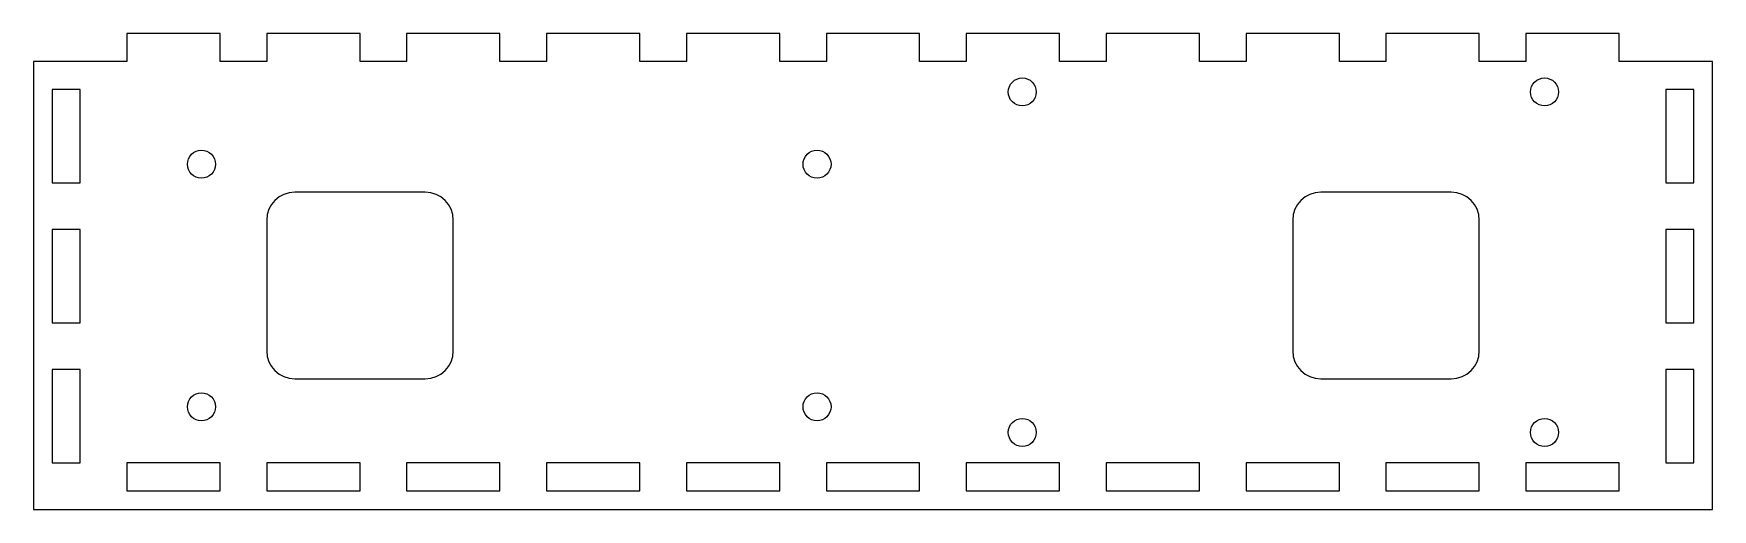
# Model space of a CAD drawing. Header units: millimetres. Extents: x -90 to 90, y -24 to 27.
import ezdxf

# ---------------------------------------------------------------- set-up
doc = ezdxf.new("R2010")
doc.units = ezdxf.units.MM

msp = doc.modelspace()

# ---------------------------------------------------------------- linework, layer by layer
at = {"color": 7, "linetype": 'Continuous', "lineweight": 25}
for p, q in [((-70, 27), (-80, 27)), ((-80, 27), (-80, 24)), ((-70, 24), (-70, 27)), ((-55, 27), (-65, 27)), ((-65, 27), (-65, 24)), ((-55, 24), (-55, 27)), ((-40, 27), (-50, 27)), ((-50, 27), (-50, 24)), ((-40, 24), (-40, 27)), ((-25, 27), (-35, 27)), ((-35, 27), (-35, 24)), ((-25, 24), (-25, 27)), ((-10, 27), (-20, 27)), ((-20, 27), (-20, 24)), ((-10, 24), (-10, 27)), ((5, 27), (-5, 27)), ((-5, 27), (-5, 24)), ((5, 24), (5, 27)), ((20, 27), (10, 27)), ((10, 27), (10, 24)), ((20, 24), (20, 27)), ((35, 27), (25, 27)), ((25, 27), (25, 24)), ((35, 24), (35, 27)), ((50, 27), (40, 27)), ((40, 27), (40, 24)), ((50, 24), (50, 27)), ((65, 27), (55, 27)), ((55, 27), (55, 24)), ((65, 24), (65, 27)), ((80, 27), (70, 27)), ((70, 27), (70, 24)), ((80, 24), (80, 27)), ((-80, 24), (-90, 24)), ((-90, 24), (-90, -24)), ((-65, 24), (-70, 24)), ((-50, 24), (-55, 24)), ((-35, 24), (-40, 24)), ((-20, 24), (-25, 24)), ((-5, 24), (-10, 24)), ((10, 24), (5, 24)), ((25, 24), (20, 24)), ((40, 24), (35, 24)), ((55, 24), (50, 24)), ((70, 24), (65, 24)), ((90, 24), (80, 24)), ((90, -24), (90, 24)), ((-85, 21), (-88, 21)), ((-88, 21), (-88, 11)), ((-85, 11), (-85, 21)), ((85, 21), (85, 11)), ((88, 21), (85, 21)), ((88, 11), (88, 21)), ((-88, 11), (-85, 11)), ((85, 11), (88, 11)), ((-48, 10), (-62, 10)), ((62, 10), (48, 10)), ((-88, 6), (-88, -4)), ((-85, 6), (-88, 6)), ((-85, -4), (-85, 6)), ((-65, 7), (-65, -7)), ((-45, -7), (-45, 7)), ((45, 7), (45, -7)), ((65, -7), (65, 7)), ((85, 6), (85, -4)), ((88, 6), (85, 6)), ((88, -4), (88, 6)), ((-88, -4), (-85, -4)), ((85, -4), (88, -4)), ((-88, -9), (-88, -19)), ((-85, -9), (-88, -9)), ((-85, -19), (-85, -9)), ((85, -9), (85, -19)), ((88, -9), (85, -9)), ((88, -19), (88, -9)), ((-62, -10), (-48, -10)), ((48, -10), (62, -10)), ((-88, -19), (-85, -19)), ((-70, -19), (-80, -19)), ((-80, -19), (-80, -22)), ((-70, -22), (-70, -19)), ((-65, -19), (-65, -22)), ((-55, -19), (-65, -19)), ((-55, -22), (-55, -19)), ((-50, -19), (-50, -22)), ((-40, -19), (-50, -19)), ((-40, -22), (-40, -19)), ((-35, -19), (-35, -22)), ((-25, -19), (-35, -19)), ((-25, -22), (-25, -19)), ((-20, -19), (-20, -22)), ((-10, -19), (-20, -19)), ((-10, -22), (-10, -19)), ((-5, -19), (-5, -22)), ((5, -19), (-5, -19)), ((5, -22), (5, -19)), ((10, -19), (10, -22)), ((20, -19), (10, -19)), ((20, -22), (20, -19)), ((25, -19), (25, -22)), ((35, -19), (25, -19)), ((35, -22), (35, -19)), ((40, -19), (40, -22)), ((50, -19), (40, -19)), ((50, -22), (50, -19)), ((55, -19), (55, -22)), ((65, -19), (55, -19)), ((65, -22), (65, -19)), ((70, -19), (70, -22)), ((80, -19), (70, -19)), ((80, -22), (80, -19)), ((85, -19), (88, -19)), ((-80, -22), (-70, -22)), ((-65, -22), (-55, -22)), ((-50, -22), (-40, -22)), ((-35, -22), (-25, -22)), ((-20, -22), (-10, -22)), ((-5, -22), (5, -22)), ((10, -22), (20, -22)), ((25, -22), (35, -22)), ((40, -22), (50, -22)), ((55, -22), (65, -22)), ((70, -22), (80, -22)), ((-90, -24), (90, -24))]:
    msp.add_line(p, q, dxfattribs=at)
for centre in [(16, 20.75), (72, 20.75), (-72, 13), (-6, 13), (-72, -13), (-6, -13), (16, -15.75), (72, -15.75)]:
    msp.add_circle(centre, 1.5, dxfattribs=at)
for centre, start, end in [((-62, 7), 90, 180), ((-48, 7), 0, 90), ((48, 7), 90, 180), ((62, 7), 0, 90), ((-62, -7), 180, 270), ((-48, -7), 270, 0), ((48, -7), 180, 270), ((62, -7), 270, 0)]:
    msp.add_arc(centre, 3, start, end, dxfattribs=at)

doc.saveas('drawing.dxf')
